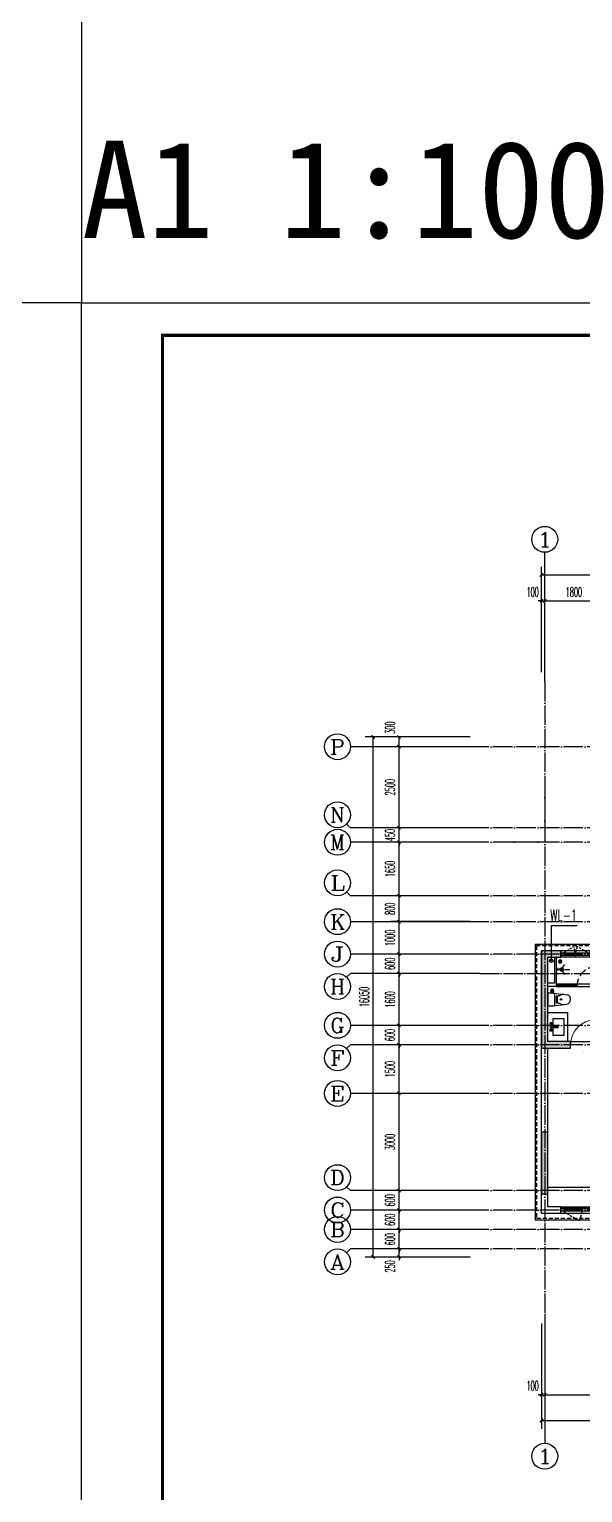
# Model space of a CAD drawing. Extents: x 27938 to 1507990, y 110129 to 923079.
# Drawn here: x 811999 to 829091, y 587923 to 633092 of the extents above; entities that cross this region are included whole.
import ezdxf
from ezdxf.enums import TextEntityAlignment as Align

# ---------------------------------------------------------------- set-up
doc = ezdxf.new("R2010")
doc.units = 0
doc.header["$LTSCALE"] = 1000
doc.header["$MEASUREMENT"] = 0
for name, pattern in [('DASH', [0.35, 0.25, -0.1]), ('DOTE', [2.42, 2, -0.2, 0.02, -0.2]), ('HIDDEN', [0.375, 0.25, -0.125])]:
    doc.linetypes.add(name, pattern=pattern)
for name, color, linetype in [('3-栏杆1', 135, 'Continuous'), ('3.5方案汇报，与郭总、侯月琴确定户型_t8$0$2020.03.04 -1安徽标准化洋房户型(UA）_t8_t8$0$看线', 154, 'Continuous'), ('AXIS', 3, 'Continuous'), ('AXIS_TEXT', 7, 'Continuous'), ('COLUMN', 9, 'Continuous'), ('DIM_污水', 2, 'Continuous'), ('DOTE', 1, 'Continuous'), ('EQUIP_污水', 7, 'Continuous'), ('IP-bath&kitchen-JOHNSON', 4, 'Continuous'), ('LVTRY', 6, 'Continuous'), ('P-bath&kitchen-JOHNSON', 4, 'Continuous'), ('PUB_HATCH', 8, 'Continuous'), ('PUB_TEXT', 4, 'Continuous'), ('text', 7, 'Continuous'), ('VPIPE-中水', 122, 'Continuous'), ('VPIPE-污水', 2, 'W'), ('WALL', 9, 'Continuous'), ('WINDOW', 4, 'Continuous'), ('WINDOW_TEXT', 7, 'Continuous'), ('图框', 140, 'Continuous'), ('机电标识类', 1, 'Continuous'), ('看线', 251, 'Continuous')]:
    doc.layers.add(name, color=color, linetype=linetype)
doc.layers.add('yichutu', color=7, linetype='Continuous', true_color=0xffffff, plot=False)
doc.layers.add('平面-空调室内机', color=176, linetype='Continuous', lineweight=9)
doc.layers.add('空调', color=76, linetype='Continuous', lineweight=13)
doc.styles.add('_TCH_AXIS', font='COMPLEX', dxfattribs={"bigfont": 'GBCBIG'})
doc.styles.add('_TCH_DIM_T3', font='SIMPLEX.shx', dxfattribs={"width": 0.494118, "bigfont": 'GBCBIG.shx'})
doc.styles.add('_TCH_LABEL', font='simhei.ttf')
doc.styles.add('_TCH_WINDOW', font='SIMPLEX.shx', dxfattribs={"width": 0.7, "height": 3.5, "bigfont": 'GBCBIG.shx'})
doc.styles.add('_TWT_SERIAL', font='SIMPLEX', dxfattribs={"width": 0.8, "height": 3.5, "bigfont": 'HZTXT'})
doc.styles.add('COMPLEX', font='COMPLEX')
doc.styles.get("Standard").update_dxf_attribs({"font": 'gbenor.shx', "bigfont": 'gbcbig.shx'})
doc.linetypes.add('W', pattern='A,3,-0.2,["W",Standard,S=0.25,R=0,X=-0.1,Y=-0.115],-0.2', length=3.4)
doc.dimstyles.new('_TCH_ARCH&&100', dxfattribs={"dimtxt": 297.5, "dimasz": 100, "dimexe": 250, "dimexo": 300, "dimgap": 126.25, "dimtad": 1, "dimdec": 0, "dimzin": 0, "dimdsep": 46, "dimtxsty": '_TCH_DIM_T3', "dimblk": 'ARCHTICK', "dimcen": 0.09, "dimclrt": 4, "dimazin": 2, "dimtfac": 1, "dimtdec": 0, "dimtix": 1, "dimtmove": 2, "dimatfit": 3, "dimfxl": 100, "dimtolj": 1, "dimtzin": 0, "dimarcsym": 0})

# ---------------------------------------------------------------- blocks, each defined once
blk = doc.blocks.new('TK')
at = {"layer": '图框'}
blk.add_lwpolyline([(465375, 548714), (549475, 548714), (549475, 489314), (465375, 489314)], close=True, dxfattribs=at)
blk.add_lwpolyline([(465375, 548714), (549475, 548714), (549475, 489314), (465375, 489314)], close=True, dxfattribs=at)
at = {"layer": '图框', "const_width": 100}
blk.add_lwpolyline([(548475, 490314), (548475, 547714), (467875, 547714), (467875, 490314)], close=True, dxfattribs=at)
blk = doc.blocks.new('rrrrrrrrrrrra')
at = {"color": 0}
for p, q in [((-112, 459), (-112, 324)), ((253, 484), (-87, 484)), ((278, 324), (278, 459)), ((-112, 324), (-64, -103)), ((-59, 271), (224, 271)), ((-21, 232), (-34, 154)), ((191, 200), (-26, 200)), ((186, 232), (-21, 232)), ((186, 232), (199, 154)), ((278, 324), (228, -116))]:
    blk.add_line(p, q, dxfattribs=at)
for centre, radius, start, end in [((-87, 459), 25, 90, 180), ((253, 459), 25, 0, 90), ((-59, 324), 53.3, 180, 270), ((149, -3), 224, 158.5202, 180), ((-323, 210), 294, 333.5369, 351.4828), ((488, 210), 294, 188.5172, 206.4631), ((224, 324), 53.3, 270, 0), ((16, -3), 224, 0, 21.4798), ((84, -64), 153, 195.0773, 340.1181)]:
    blk.add_arc(centre, radius, start, end, dxfattribs=at)
blk = doc.blocks.new('A$C1E0F638F')
at = {"color": 0}
for points in [[(500, 435), (500, 85), (0, 85), (0, 435)], [(120, 0), (180, 0), (180, 60), (120, 60)], [(147, 55), (153, 55), (153, 5), (147, 5)], [(270, 30), (230, 30), (230, 195), (270, 195)], [(230, 30), (270, 30), (270, 10), (230, 10)], [(380, 0), (320, 0), (320, 60), (380, 60)], [(353, 55), (347, 55), (347, 5), (353, 5)]]:
    blk.add_lwpolyline(points, close=True, dxfattribs=at)
blk.add_lwpolyline([(270, 60), (280, 60), (280, 0), (220, 0), (220, 60), (230, 60)], dxfattribs=at)
blk.add_circle((250, 236), 26, dxfattribs=at)
blk = doc.blocks.new('$lvtry$00000171')
at = {"color": 0}
for p, q in [((-74, 11), (-11, 74)), ((-70, -27), (27, 70)), ((-53, -53), (53, 53)), ((-27, -70), (70, 27)), ((11, -74), (74, -11))]:
    blk.add_line(p, q, dxfattribs=at)
blk.add_circle((0, 0), 75, dxfattribs=at)
blk.add_point((0, 0), dxfattribs=at)
blk = doc.blocks.new('135')
blk.add_hatch(color=0).paths.add_polyline_path([(5, 2), (4, -1), (-5, 2), (-4, 5)])
at = {"color": 0}
for p, q in [((-6, 19), (-3, 19)), ((-3, 19), (-6, 19)), ((-6, 3), (5, -2)), ((-6, 3), (-5, 3)), ((-5, 11), (-5, 31)), ((5, 11), (-5, 11)), ((5, 10), (-5, 10)), ((-5, 3), (-4, 6)), ((-4, 6), (5, 2)), ((0, 0), (0, 39)), ((6, 19), (3, 19)), ((3, 19), (6, 19)), ((4, -1), (5, 2)), ((5, 11), (5, 32)), ((4, -1), (6, -2))]:
    blk.add_line(p, q, dxfattribs=at)
for centre, radius, start, end in [((6, 16), 13.5, 151.0147, 204.8403), ((13, 4), 20.5, 163.0924, 182.0012), ((-6, 4), 1, 184.2275, 248.4661), ((-5, 22), 0.5, 335.7643, 151.0147), ((4, 18), 9.42, 155.7643, 171.9773), ((9, 15), 14.6, 166.278, 198.0953), ((14, 4), 19.5, 163.7443, 182.5269), ((-5, 3), 0.5, 181.9385, 247.2597), ((5, 22), 0.5, 29.8425, 204.574), ((-6, 17), 11.7, 10.475, 24.574), ((-6, 15), 12.4, 338.6449, 16.0476), ((29, 7), 24, 172.9439, 199.2318), ((-6, 16), 13.4, 334.9111, 29.8425), ((26, 6), 20.6, 169.1454, 199.9526), ((6, -1), 1.17, 247.4597, 19.9526), ((6, -1), 0.5, 247.4597, 19.2318)]:
    blk.add_arc(centre, radius, start, end, dxfattribs=at)
blk.add_open_spline([(-5, 31), (-4, 31), (-2, 33), (1, 29), (3, 31), (5, 32)], degree=3, knots=[0, 0, 0, 0, 3.066329, 6.218313, 11.124135, 11.124135, 11.124135, 11.124135], dxfattribs=at)
blk = doc.blocks.new('SDFAWERAWER')
at = {"layer": 'LVTRY', "color": 0}
for p, q in [((593941, -1242210), (593784, -1242595)), ((593965, -1242220), (593807, -1242604)), ((593941, -1242210), (593965, -1242220)), ((593988, -1242191), (593978, -1242214)), ((594007, -1242226), (593978, -1242214)), ((594017, -1242203), (593988, -1242191)), ((594016, -1242220), (594027, -1242193)), ((594016, -1242220), (594022, -1242223)), ((594026, -1242204), (594018, -1242222)), ((594018, -1242222), (594021, -1242220)), ((594025, -1242211), (594021, -1242220)), ((594023, -1242221), (594022, -1242223)), ((594022, -1242223), (594024, -1242222)), ((594023, -1242211), (594030, -1242194)), ((594024, -1242221), (594024, -1242222)), ((594025, -1242211), (594031, -1242197)), ((594027, -1242193), (594033, -1242195)), ((594028, -1242234), (594078, -1242255)), ((594030, -1242194), (594031, -1242197)), ((594032, -1242197), (594033, -1242195)), ((594033, -1242195), (594034, -1242197)), ((594034, -1242198), (594034, -1242197)), ((594047, -1242201), (594036, -1242229)), ((594036, -1242229), (594039, -1242230)), ((594037, -1242211), (594088, -1242232)), ((594039, -1242230), (594045, -1242214)), ((594039, -1242230), (594042, -1242228)), ((594042, -1242228), (594051, -1242205)), ((594050, -1242202), (594043, -1242218)), ((594047, -1242201), (594050, -1242202)), ((594050, -1242202), (594051, -1242205)), ((594057, -1242246), (594067, -1242223)), ((593784, -1242595), (593807, -1242604)), ((593803, -1242641), (593813, -1242618)), ((593803, -1242641), (593833, -1242653)), ((593813, -1242618), (593842, -1242630)), ((593842, -1242630), (593833, -1242653)), ((593834, -1242656), (593833, -1242653)), ((593845, -1242629), (593834, -1242656)), ((593836, -1242657), (593834, -1242656)), ((593848, -1242630), (593836, -1242657)), ((593845, -1242629), (593842, -1242630)), ((593848, -1242630), (593845, -1242629)), ((593847, -1242662), (593858, -1242634)), ((593847, -1242662), (593850, -1242663)), ((593850, -1242663), (593861, -1242635)), ((593852, -1242662), (593862, -1242637)), ((593858, -1242634), (593861, -1242635)), ((593861, -1242635), (593862, -1242637))]:
    blk.add_line(p, q, dxfattribs=at)
blk.add_lwpolyline([(593823, -1242717), (594046, -1242174), (594037, -1242170), (593814, -1242713)], close=True, dxfattribs=at)
blk.add_arc((594075, -1242240), 15.3, 281.7932, 33.7019, dxfattribs=at)
for centre, major_axis, start_param, end_param in [((593974, -1242224), (3.93, 9.6), 0, 1.570796), ((593817, -1242608), (13.5, 33.1), 1.570796, 3.141593), ((593817, -1242608), (3.93, 9.6), 1.570796, 3.141593)]:
    blk.add_ellipse(centre, major_axis=major_axis, ratio=1, start_param=start_param, end_param=end_param, dxfattribs=at)
at = {"layer": 'P-bath&kitchen-JOHNSON', "color": 0, "linetype": 'DASH'}
blk.add_arc((593810, -1242714), 586, 67.5369, 157.1325, dxfattribs=at)
at = {"layer": 'LVTRY', "color": 8, "xscale": -1, "rotation": 157.7329157530927}
blk.add_blockref('135', (594045, -1242162), dxfattribs=at)
blk = doc.blocks.new('A$C5DCB2F21')
at = {"layer": 'IP-bath&kitchen-JOHNSON', "color": 0}
for p, q in [((-68, -213), (-158, -275)), ((0, -261), (0, -425)), ((68, -213), (158, -275))]:
    blk.add_line(p, q, dxfattribs=at)
for centre, major_axis, ratio, start_param, end_param in [((0, -179), (-51, 0), 0.990052, -1.36297, 4.504563), ((0, -178), (-26.8, 0), 0.994812, -1.167677, 4.309269)]:
    blk.add_ellipse(centre, major_axis=major_axis, ratio=ratio, start_param=start_param, end_param=end_param, dxfattribs=at)
at = {"layer": 'LVTRY', "color": 0}
for p, q in [((74, 0), (-74, 0)), ((-10, -174), (-10, -49)), ((11, -174), (11, -49))]:
    blk.add_line(p, q, dxfattribs=at)
blk.add_lwpolyline([(74, 0), (74, -16), (-74, -16), (-74, 0)], dxfattribs=at)
for points in [[(-26, -31, -0.364142), (-38, -16, -0.020495)], [(-10, -49, 0.214893), (-26, -31, 7.649644)], [(11, -49, -0.21439), (26, -31, -7.649644)], [(26, -31, 0.364142), (38, -16, 0.020495)]]:
    blk.add_lwpolyline(points, format="xyb", dxfattribs=at)
blk.add_arc((0, -174), 10.5, 180, 0, dxfattribs=at)
for centre, major_axis, ratio, start_param, end_param in [((0, -181), (53.6, 0), 0.987577, 1.76809, 7.656688), ((-12, -165), (0, 1.43), 0.85, -1.570796, 4.712389), ((-12, -189), (0, 1.43), 0.85, 4.712389, 10.995574), ((12, -165), (0, 1.43), 0.85, 4.712389, 10.995574), ((12, -189), (0, 1.43), 0.85, 4.712389, 10.995574)]:
    blk.add_ellipse(centre, major_axis=major_axis, ratio=ratio, start_param=start_param, end_param=end_param, dxfattribs=at)
blk = doc.blocks.new('GDGDRGDGRD')
at = {"layer": 'IP-bath&kitchen-JOHNSON', "color": 0}
for p, q in [((490533, 524228), (491883, 524228)), ((490533, 524193), (491183, 524193)), ((490533, 524183), (491183, 524183)), ((490533, 524148), (491883, 524148)), ((491183, 524183), (491183, 524193)), ((491883, 524183), (491783, 524183)), ((491783, 524173), (491783, 524183)), ((491883, 524173), (491783, 524173))]:
    blk.add_line(p, q, dxfattribs=at)
for points in [[(490533, 525048), (490533, 524148), (490283, 524148)], [(490483, 525048), (490483, 524248), (490283, 524248)]]:
    blk.add_lwpolyline(points, dxfattribs=at)
at = {"layer": 'LVTRY', "color": 0}
blk.add_lwpolyline([(490883, 522448), (490283, 522448), (490283, 523348), (490883, 523348)], close=True, dxfattribs=at)
at = {"layer": 'IP-bath&kitchen-JOHNSON', "color": 8}
for name, p, rotation in [('A$C5DCB2F21', (490533, 524673), 90.008488524447), ('SDFAWERAWER', (-528536, 1449334), 22.25976934310711)]:
    blk.add_blockref(name, p, dxfattribs=dict(at, rotation=rotation))
at = {"layer": 'LVTRY', "color": 8, "xscale": -0.6666666667107826, "yscale": 0.6666666667107826}
for p in [(490663, 524918), (490413, 524018)]:
    blk.add_blockref('$lvtry$00000171', p, dxfattribs=at)
at = {"layer": 'LVTRY', "color": 8, "extrusion": (0, 0, -1), "xscale": -1, "zscale": -1, "rotation": 270}
blk.add_blockref('rrrrrrrrrrrra', (-490766, 523666), dxfattribs=at)
at = {"layer": 'LVTRY', "color": 8, "xscale": -1, "rotation": 270}
blk.add_blockref('A$C1E0F638F', (490347, 522649), dxfattribs=at)
blk = doc.blocks.new('GFDGFSDFGD')
at = {"layer": 'PUB_HATCH'}
for points in [[(421117, 373024), (420517, 373024), (420517, 370024), (421417, 370024), (421417, 370224), (420717, 370224), (420717, 372824), (421117, 372824)], [(420517, 367424), (420517, 365524), (420717, 365524), (420717, 367424)]]:
    blk.add_hatch(color=0, dxfattribs=at).paths.add_polyline_path(points)
at = {"layer": 'COLUMN', "color": 0}
for p, q in [((421117, 373024), (420517, 373024)), ((420517, 373024), (420517, 370024)), ((420717, 370224), (420717, 372824)), ((420717, 372824), (421117, 372824)), ((421117, 372824), (421117, 373024)), ((420517, 370024), (421417, 370024)), ((421417, 370224), (420717, 370224)), ((421417, 370024), (421417, 370224)), ((420517, 367424), (420517, 365524)), ((420717, 367424), (420517, 367424)), ((420717, 365524), (420717, 367424)), ((420517, 365524), (420717, 365524))]:
    blk.add_line(p, q, dxfattribs=at)
blk = doc.blocks.new('dongkong')
blk.add_wipeout([(-603756, 210771), (-603756, 210571), (-603836, 210571), (-603836, 210771)])
at = {"layer": '机电标识类', "color": 250, "linetype": 'DASH', "ltscale": 400}
for p, q in [((-603896, 210671), (-603696, 210671)), ((-603796, 210771), (-603796, 210571))]:
    blk.add_line(p, q, dxfattribs=at)
at = {"layer": '空调', "color": 6, "linetype": 'DASH', "const_width": 2}
blk.add_lwpolyline([(-603756, 210771), (-603756, 210571), (-603836, 210571), (-603836, 210771)], close=True, dxfattribs=at)
blk = doc.blocks.new('yct-841-594-84100-59400-100-1000.0')
at = {"layer": 'yichutu', "color": 7, "true_color": 0xffffff}
blk.add_lwpolyline([(0, 0), (0, 59400), (84100, 59400), (84100, 0)], close=True, dxfattribs=at)
at = {"layer": 'yichutu', "color": 7, "true_color": 0xffffff, "style": '_TCH_LABEL'}
blk.add_text('A1 1:100', height=3000, dxfattribs=at).set_placement((0, 61400))
blk = doc.blocks.new('_ArchTick')
at = {"color": 0, "linetype": 'ByBlock', "const_width": 0.4}
blk.add_lwpolyline([(-0.5, -0.5), (0.5, 0.5)], dxfattribs=at)
blk = doc.blocks.new('*D840')
at = {"layer": 'AXIS', "color": 0, "lineweight": -2}
for p, q in [((825617, 595449), (823167, 595449)), ((823417, 595449), (823417, 595549)), ((823417, 595199), (823417, 595449)), ((825617, 595199), (823167, 595199)), ((823417, 595199), (823417, 595099))]:
    blk.add_line(p, q, dxfattribs=at)
at = {"layer": 'Defpoints', "color": 0}
for p in [(823417, 595449), (825917, 595449), (825917, 595199)]:
    blk.add_point(p, dxfattribs=at)
at = {"layer": 'AXIS', "color": 0, "lineweight": -2, "xscale": 100, "yscale": 100, "zscale": 100}
for p, rotation in [((823417, 595449), 270), ((823417, 595199), 90)]:
    blk.add_blockref('_ArchTick', p, dxfattribs=dict(at, rotation=rotation))
at = {"layer": 'AXIS', "color": 4, "insert": (823142, 594910), "char_height": 297.5, "attachment_point": 5, "rotation": 90, "style": '_TCH_DIM_T3'}
blk.add_mtext('\\A1;250', dxfattribs=at)
blk = doc.blocks.new('*D841')
at = {"layer": 'AXIS', "color": 0, "lineweight": -2}
for p, q in [((825617, 596049), (823167, 596049)), ((823417, 596049), (823417, 596149)), ((823417, 595449), (823417, 596049)), ((825617, 595449), (823167, 595449)), ((823417, 595449), (823417, 595349))]:
    blk.add_line(p, q, dxfattribs=at)
at = {"layer": 'Defpoints', "color": 0}
for p in [(823417, 596049), (825917, 596049), (825917, 595449)]:
    blk.add_point(p, dxfattribs=at)
at = {"layer": 'AXIS', "color": 0, "lineweight": -2, "xscale": 100, "yscale": 100, "zscale": 100}
for p, rotation in [((823417, 596049), 270), ((823417, 595449), 90)]:
    blk.add_blockref('_ArchTick', p, dxfattribs=dict(at, rotation=rotation))
at = {"layer": 'AXIS', "color": 4, "insert": (823142, 595749), "char_height": 297.5, "attachment_point": 5, "rotation": 90, "style": '_TCH_DIM_T3'}
blk.add_mtext('\\A1;600', dxfattribs=at)
blk = doc.blocks.new('*D842')
at = {"layer": 'AXIS', "color": 0, "lineweight": -2}
for p, q in [((823417, 596649), (823417, 596749)), ((825617, 596649), (823167, 596649)), ((823417, 596049), (823417, 596649)), ((825617, 596049), (823167, 596049)), ((823417, 596049), (823417, 595949))]:
    blk.add_line(p, q, dxfattribs=at)
at = {"layer": 'Defpoints', "color": 0}
for p in [(823417, 596649), (825917, 596649), (825917, 596049)]:
    blk.add_point(p, dxfattribs=at)
at = {"layer": 'AXIS', "color": 0, "lineweight": -2, "xscale": 100, "yscale": 100, "zscale": 100}
for p, rotation in [((823417, 596649), 270), ((823417, 596049), 90)]:
    blk.add_blockref('_ArchTick', p, dxfattribs=dict(at, rotation=rotation))
at = {"layer": 'AXIS', "color": 4, "insert": (823142, 596349), "char_height": 297.5, "attachment_point": 5, "rotation": 90, "style": '_TCH_DIM_T3'}
blk.add_mtext('\\A1;600', dxfattribs=at)
blk = doc.blocks.new('*D843')
at = {"layer": 'AXIS', "color": 0, "lineweight": -2}
for p, q in [((825617, 597249), (823167, 597249)), ((823417, 597249), (823417, 597349)), ((823417, 596649), (823417, 597249)), ((825617, 596649), (823167, 596649)), ((823417, 596649), (823417, 596549))]:
    blk.add_line(p, q, dxfattribs=at)
at = {"layer": 'Defpoints', "color": 0}
for p in [(823417, 597249), (825917, 597249), (825917, 596649)]:
    blk.add_point(p, dxfattribs=at)
at = {"layer": 'AXIS', "color": 0, "lineweight": -2, "xscale": 100, "yscale": 100, "zscale": 100}
for p, rotation in [((823417, 597249), 270), ((823417, 596649), 90)]:
    blk.add_blockref('_ArchTick', p, dxfattribs=dict(at, rotation=rotation))
at = {"layer": 'AXIS', "color": 4, "insert": (823142, 596949), "char_height": 297.5, "attachment_point": 5, "rotation": 90, "style": '_TCH_DIM_T3'}
blk.add_mtext('\\A1;600', dxfattribs=at)
blk = doc.blocks.new('*D844')
at = {"layer": 'AXIS', "color": 0, "lineweight": -2}
for p, q in [((825617, 600249), (823167, 600249)), ((823417, 597249), (823417, 600249)), ((825617, 597249), (823167, 597249))]:
    blk.add_line(p, q, dxfattribs=at)
at = {"layer": 'Defpoints', "color": 0}
for p in [(823417, 600249), (825917, 600249), (825917, 597249)]:
    blk.add_point(p, dxfattribs=at)
at = {"layer": 'AXIS', "color": 0, "lineweight": -2, "xscale": 100, "yscale": 100, "zscale": 100}
for p, rotation in [((823417, 600249), 90), ((823417, 597249), 270)]:
    blk.add_blockref('_ArchTick', p, dxfattribs=dict(at, rotation=rotation))
at = {"layer": 'AXIS', "color": 4, "insert": (823142, 598749), "char_height": 297.5, "attachment_point": 5, "rotation": 90, "style": '_TCH_DIM_T3'}
blk.add_mtext('\\A1;3000', dxfattribs=at)
blk = doc.blocks.new('*D845')
at = {"layer": 'AXIS', "color": 0, "lineweight": -2}
for p, q in [((825617, 601749), (823167, 601749)), ((823417, 600249), (823417, 601749)), ((825617, 600249), (823167, 600249))]:
    blk.add_line(p, q, dxfattribs=at)
at = {"layer": 'Defpoints', "color": 0}
for p in [(823417, 601749), (825917, 601749), (825917, 600249)]:
    blk.add_point(p, dxfattribs=at)
at = {"layer": 'AXIS', "color": 0, "lineweight": -2, "xscale": 100, "yscale": 100, "zscale": 100}
for p, rotation in [((823417, 601749), 90), ((823417, 600249), 270)]:
    blk.add_blockref('_ArchTick', p, dxfattribs=dict(at, rotation=rotation))
at = {"layer": 'AXIS', "color": 4, "insert": (823142, 600999), "char_height": 297.5, "attachment_point": 5, "rotation": 90, "style": '_TCH_DIM_T3'}
blk.add_mtext('\\A1;1500', dxfattribs=at)
blk = doc.blocks.new('*D846')
at = {"layer": 'AXIS', "color": 0, "lineweight": -2}
for p, q in [((825617, 602349), (823167, 602349)), ((823417, 602349), (823417, 602449)), ((823417, 601749), (823417, 602349)), ((825617, 601749), (823167, 601749)), ((823417, 601749), (823417, 601649))]:
    blk.add_line(p, q, dxfattribs=at)
at = {"layer": 'Defpoints', "color": 0}
for p in [(823417, 602349), (825917, 602349), (825917, 601749)]:
    blk.add_point(p, dxfattribs=at)
at = {"layer": 'AXIS', "color": 0, "lineweight": -2, "xscale": 100, "yscale": 100, "zscale": 100}
for p, rotation in [((823417, 602349), 270), ((823417, 601749), 90)]:
    blk.add_blockref('_ArchTick', p, dxfattribs=dict(at, rotation=rotation))
at = {"layer": 'AXIS', "color": 4, "insert": (823142, 602049), "char_height": 297.5, "attachment_point": 5, "rotation": 90, "style": '_TCH_DIM_T3'}
blk.add_mtext('\\A1;600', dxfattribs=at)
blk = doc.blocks.new('*D847')
at = {"layer": 'AXIS', "color": 0, "lineweight": -2}
for p, q in [((825617, 603949), (823167, 603949)), ((823417, 602349), (823417, 603949)), ((825617, 602349), (823167, 602349))]:
    blk.add_line(p, q, dxfattribs=at)
at = {"layer": 'Defpoints', "color": 0}
for p in [(823417, 603949), (825917, 603949), (825917, 602349)]:
    blk.add_point(p, dxfattribs=at)
at = {"layer": 'AXIS', "color": 0, "lineweight": -2, "xscale": 100, "yscale": 100, "zscale": 100}
for p, rotation in [((823417, 603949), 90), ((823417, 602349), 270)]:
    blk.add_blockref('_ArchTick', p, dxfattribs=dict(at, rotation=rotation))
at = {"layer": 'AXIS', "color": 4, "insert": (823142, 603149), "char_height": 297.5, "attachment_point": 5, "rotation": 90, "style": '_TCH_DIM_T3'}
blk.add_mtext('\\A1;1600', dxfattribs=at)
blk = doc.blocks.new('*D848')
at = {"layer": 'AXIS', "color": 0, "lineweight": -2}
for p, q in [((825617, 604549), (823167, 604549)), ((823417, 604549), (823417, 604649)), ((823417, 603949), (823417, 604549)), ((825617, 603949), (823167, 603949)), ((823417, 603949), (823417, 603849))]:
    blk.add_line(p, q, dxfattribs=at)
at = {"layer": 'Defpoints', "color": 0}
for p in [(823417, 604549), (825917, 604549), (825917, 603949)]:
    blk.add_point(p, dxfattribs=at)
at = {"layer": 'AXIS', "color": 0, "lineweight": -2, "xscale": 100, "yscale": 100, "zscale": 100}
for p, rotation in [((823417, 604549), 270), ((823417, 603949), 90)]:
    blk.add_blockref('_ArchTick', p, dxfattribs=dict(at, rotation=rotation))
at = {"layer": 'AXIS', "color": 4, "insert": (823142, 604249), "char_height": 297.5, "attachment_point": 5, "rotation": 90, "style": '_TCH_DIM_T3'}
blk.add_mtext('\\A1;600', dxfattribs=at)
blk = doc.blocks.new('*D849')
at = {"layer": 'AXIS', "color": 0, "lineweight": -2}
for p, q in [((825617, 605549), (823167, 605549)), ((823417, 604549), (823417, 605549)), ((825617, 604549), (823167, 604549))]:
    blk.add_line(p, q, dxfattribs=at)
at = {"layer": 'Defpoints', "color": 0}
for p in [(823417, 605549), (825917, 605549), (825917, 604549)]:
    blk.add_point(p, dxfattribs=at)
at = {"layer": 'AXIS', "color": 0, "lineweight": -2, "xscale": 100, "yscale": 100, "zscale": 100}
for p, rotation in [((823417, 605549), 90), ((823417, 604549), 270)]:
    blk.add_blockref('_ArchTick', p, dxfattribs=dict(at, rotation=rotation))
at = {"layer": 'AXIS', "color": 4, "insert": (823142, 605049), "char_height": 297.5, "attachment_point": 5, "rotation": 90, "style": '_TCH_DIM_T3'}
blk.add_mtext('\\A1;1000', dxfattribs=at)
blk = doc.blocks.new('*D850')
at = {"layer": 'AXIS', "color": 0, "lineweight": -2}
for p, q in [((825617, 606349), (823167, 606349)), ((823417, 605549), (823417, 606349)), ((825617, 605549), (823167, 605549))]:
    blk.add_line(p, q, dxfattribs=at)
at = {"layer": 'Defpoints', "color": 0}
for p in [(823417, 606349), (825917, 606349), (825917, 605549)]:
    blk.add_point(p, dxfattribs=at)
at = {"layer": 'AXIS', "color": 0, "lineweight": -2, "xscale": 100, "yscale": 100, "zscale": 100}
for p, rotation in [((823417, 606349), 90), ((823417, 605549), 270)]:
    blk.add_blockref('_ArchTick', p, dxfattribs=dict(at, rotation=rotation))
at = {"layer": 'AXIS', "color": 4, "insert": (823142, 605949), "char_height": 297.5, "attachment_point": 5, "rotation": 90, "style": '_TCH_DIM_T3'}
blk.add_mtext('\\A1;800', dxfattribs=at)
blk = doc.blocks.new('*D851')
at = {"layer": 'AXIS', "color": 0, "lineweight": -2}
for p, q in [((825617, 607999), (823167, 607999)), ((823417, 606349), (823417, 607999)), ((825617, 606349), (823167, 606349))]:
    blk.add_line(p, q, dxfattribs=at)
at = {"layer": 'Defpoints', "color": 0}
for p in [(823417, 607999), (825917, 607999), (825917, 606349)]:
    blk.add_point(p, dxfattribs=at)
at = {"layer": 'AXIS', "color": 0, "lineweight": -2, "xscale": 100, "yscale": 100, "zscale": 100}
for p, rotation in [((823417, 607999), 90), ((823417, 606349), 270)]:
    blk.add_blockref('_ArchTick', p, dxfattribs=dict(at, rotation=rotation))
at = {"layer": 'AXIS', "color": 4, "insert": (823142, 607174), "char_height": 297.5, "attachment_point": 5, "rotation": 90, "style": '_TCH_DIM_T3'}
blk.add_mtext('\\A1;1650', dxfattribs=at)
blk = doc.blocks.new('*D852')
at = {"layer": 'AXIS', "color": 0, "lineweight": -2}
for p, q in [((825617, 608449), (823167, 608449)), ((823417, 608449), (823417, 608549)), ((823417, 607999), (823417, 608449)), ((825617, 607999), (823167, 607999)), ((823417, 607999), (823417, 607899))]:
    blk.add_line(p, q, dxfattribs=at)
at = {"layer": 'Defpoints', "color": 0}
for p in [(823417, 608449), (825917, 608449), (825917, 607999)]:
    blk.add_point(p, dxfattribs=at)
at = {"layer": 'AXIS', "color": 0, "lineweight": -2, "xscale": 100, "yscale": 100, "zscale": 100}
for p, rotation in [((823417, 608449), 270), ((823417, 607999), 90)]:
    blk.add_blockref('_ArchTick', p, dxfattribs=dict(at, rotation=rotation))
at = {"layer": 'AXIS', "color": 4, "insert": (823142, 608224), "char_height": 297.5, "attachment_point": 5, "rotation": 90, "style": '_TCH_DIM_T3'}
blk.add_mtext('\\A1;450', dxfattribs=at)
blk = doc.blocks.new('*D853')
at = {"layer": 'AXIS', "color": 0, "lineweight": -2}
for p, q in [((825617, 610949), (823167, 610949)), ((823417, 608449), (823417, 610949)), ((825617, 608449), (823167, 608449))]:
    blk.add_line(p, q, dxfattribs=at)
at = {"layer": 'Defpoints', "color": 0}
for p in [(823417, 610949), (825917, 610949), (825917, 608449)]:
    blk.add_point(p, dxfattribs=at)
at = {"layer": 'AXIS', "color": 0, "lineweight": -2, "xscale": 100, "yscale": 100, "zscale": 100}
for p, rotation in [((823417, 610949), 90), ((823417, 608449), 270)]:
    blk.add_blockref('_ArchTick', p, dxfattribs=dict(at, rotation=rotation))
at = {"layer": 'AXIS', "color": 4, "insert": (823142, 609699), "char_height": 297.5, "attachment_point": 5, "rotation": 90, "style": '_TCH_DIM_T3'}
blk.add_mtext('\\A1;2500', dxfattribs=at)
blk = doc.blocks.new('*D854')
at = {"layer": 'AXIS', "color": 0, "lineweight": -2}
for p, q in [((825617, 611249), (823167, 611249)), ((823417, 610949), (823417, 611249)), ((825617, 610949), (823167, 610949))]:
    blk.add_line(p, q, dxfattribs=at)
at = {"layer": 'Defpoints', "color": 0}
for p in [(823417, 611249), (825917, 611249), (825917, 610949)]:
    blk.add_point(p, dxfattribs=at)
at = {"layer": 'AXIS', "color": 0, "lineweight": -2, "xscale": 100, "yscale": 100, "zscale": 100}
for p, rotation in [((823417, 611249), 90), ((823417, 610949), 270)]:
    blk.add_blockref('_ArchTick', p, dxfattribs=dict(at, rotation=rotation))
at = {"layer": 'AXIS', "color": 4, "insert": (823142, 611538), "char_height": 297.5, "attachment_point": 5, "rotation": 90, "style": '_TCH_DIM_T3'}
blk.add_mtext('\\A1;300', dxfattribs=at)
blk = doc.blocks.new('*D855')
at = {"layer": 'AXIS', "color": 0, "lineweight": -2}
for p, q in [((825617, 611249), (822367, 611249)), ((822617, 595199), (822617, 611249)), ((825617, 595199), (822367, 595199))]:
    blk.add_line(p, q, dxfattribs=at)
at = {"layer": 'Defpoints', "color": 0}
for p in [(822617, 611249), (825917, 611249), (825917, 595199)]:
    blk.add_point(p, dxfattribs=at)
at = {"layer": 'AXIS', "color": 0, "lineweight": -2, "xscale": 100, "yscale": 100, "zscale": 100}
for p, rotation in [((822617, 611249), 90), ((822617, 595199), 270)]:
    blk.add_blockref('_ArchTick', p, dxfattribs=dict(at, rotation=rotation))
at = {"layer": 'AXIS', "color": 4, "insert": (822342, 603224), "char_height": 297.5, "attachment_point": 5, "rotation": 90, "style": '_TCH_DIM_T3'}
blk.add_mtext('\\A1;16050', dxfattribs=at)
blk = doc.blocks.new('*D872')
at = {"layer": 'AXIS', "color": 0, "lineweight": -2}
for p, q in [((827817, 613249), (827817, 615699)), ((827917, 613249), (827917, 615699)), ((827817, 615449), (827717, 615449)), ((827817, 615449), (827917, 615449)), ((827917, 615449), (828017, 615449))]:
    blk.add_line(p, q, dxfattribs=at)
at = {"layer": 'Defpoints', "color": 0}
for p in [(827917, 615449), (827817, 612949), (827917, 612949)]:
    blk.add_point(p, dxfattribs=at)
at = {"layer": 'AXIS', "color": 0, "lineweight": -2, "xscale": 100, "yscale": 100, "zscale": 100}
blk.add_blockref('_ArchTick', (827817, 615449), dxfattribs=at)
at = {"layer": 'AXIS', "color": 0, "lineweight": -2, "xscale": 100, "yscale": 100, "zscale": 100, "rotation": 180}
blk.add_blockref('_ArchTick', (827917, 615449), dxfattribs=at)
at = {"layer": 'AXIS', "color": 4, "insert": (827542, 615724), "char_height": 297.5, "attachment_point": 5, "style": '_TCH_DIM_T3'}
blk.add_mtext('\\A1;100', dxfattribs=at)
blk = doc.blocks.new('*D873')
at = {"layer": 'AXIS', "color": 0, "lineweight": -2}
for p, q in [((827917, 613249), (827917, 615699)), ((829717, 613249), (829717, 615699)), ((827917, 615449), (829717, 615449))]:
    blk.add_line(p, q, dxfattribs=at)
at = {"layer": 'Defpoints', "color": 0}
for p in [(829717, 615449), (827917, 612949), (829717, 612949)]:
    blk.add_point(p, dxfattribs=at)
at = {"layer": 'AXIS', "color": 0, "lineweight": -2, "xscale": 100, "yscale": 100, "zscale": 100, "rotation": 180}
blk.add_blockref('_ArchTick', (827917, 615449), dxfattribs=at)
at = {"layer": 'AXIS', "color": 0, "lineweight": -2, "xscale": 100, "yscale": 100, "zscale": 100}
blk.add_blockref('_ArchTick', (829717, 615449), dxfattribs=at)
at = {"layer": 'AXIS', "color": 4, "insert": (828817, 615724), "char_height": 297.5, "attachment_point": 5, "style": '_TCH_DIM_T3'}
blk.add_mtext('\\A1;1800', dxfattribs=at)
blk = doc.blocks.new('*D884')
at = {"layer": 'AXIS', "color": 0, "lineweight": -2}
for p, q in [((827817, 613249), (827817, 616499)), ((827817, 616249), (878017, 616249)), ((878017, 613249), (878017, 616499))]:
    blk.add_line(p, q, dxfattribs=at)
at = {"layer": 'Defpoints', "color": 0}
for p in [(878017, 616249), (827817, 612949), (878017, 612949)]:
    blk.add_point(p, dxfattribs=at)
at = {"layer": 'AXIS', "color": 0, "lineweight": -2, "xscale": 100, "yscale": 100, "zscale": 100, "rotation": 180}
blk.add_blockref('_ArchTick', (827817, 616249), dxfattribs=at)
at = {"layer": 'AXIS', "color": 0, "lineweight": -2, "xscale": 100, "yscale": 100, "zscale": 100}
blk.add_blockref('_ArchTick', (878017, 616249), dxfattribs=at)
at = {"layer": 'AXIS', "color": 4, "insert": (852917, 616524), "char_height": 297.5, "attachment_point": 5, "style": '_TCH_DIM_T3'}
blk.add_mtext('\\A1;50200', dxfattribs=at)
blk = doc.blocks.new('*D892')
at = {"layer": 'AXIS', "color": 0, "lineweight": -2}
for p, q in [((827817, 593149), (827817, 590699)), ((827917, 593149), (827917, 590699)), ((827817, 590949), (827717, 590949)), ((827817, 590949), (827917, 590949)), ((827917, 590949), (828017, 590949))]:
    blk.add_line(p, q, dxfattribs=at)
at = {"layer": 'Defpoints', "color": 0}
for p in [(827817, 593449), (827917, 593449), (827917, 590949)]:
    blk.add_point(p, dxfattribs=at)
at = {"layer": 'AXIS', "color": 0, "lineweight": -2, "xscale": 100, "yscale": 100, "zscale": 100}
blk.add_blockref('_ArchTick', (827817, 590949), dxfattribs=at)
at = {"layer": 'AXIS', "color": 0, "lineweight": -2, "xscale": 100, "yscale": 100, "zscale": 100, "rotation": 180}
blk.add_blockref('_ArchTick', (827917, 590949), dxfattribs=at)
at = {"layer": 'AXIS', "color": 4, "insert": (827542, 591224), "char_height": 297.5, "attachment_point": 5, "style": '_TCH_DIM_T3'}
blk.add_mtext('\\A1;100', dxfattribs=at)
blk = doc.blocks.new('*D893')
at = {"layer": 'AXIS', "color": 0, "lineweight": -2}
for p, q in [((827917, 593149), (827917, 590699)), ((831417, 593149), (831417, 590699)), ((827917, 590949), (831417, 590949))]:
    blk.add_line(p, q, dxfattribs=at)
at = {"layer": 'Defpoints', "color": 0}
for p in [(827917, 593449), (831417, 593449), (831417, 590949)]:
    blk.add_point(p, dxfattribs=at)
at = {"layer": 'AXIS', "color": 0, "lineweight": -2, "xscale": 100, "yscale": 100, "zscale": 100, "rotation": 180}
blk.add_blockref('_ArchTick', (827917, 590949), dxfattribs=at)
at = {"layer": 'AXIS', "color": 0, "lineweight": -2, "xscale": 100, "yscale": 100, "zscale": 100}
blk.add_blockref('_ArchTick', (831417, 590949), dxfattribs=at)
at = {"layer": 'AXIS', "color": 4, "insert": (829667, 591224), "char_height": 297.5, "attachment_point": 5, "style": '_TCH_DIM_T3'}
blk.add_mtext('\\A1;3500', dxfattribs=at)
blk = doc.blocks.new('*D899')
at = {"layer": 'AXIS', "color": 0, "lineweight": -2}
for p, q in [((827817, 593149), (827817, 589899)), ((878017, 593149), (878017, 589899)), ((827817, 590149), (878017, 590149))]:
    blk.add_line(p, q, dxfattribs=at)
at = {"layer": 'Defpoints', "color": 0}
for p in [(827817, 593449), (878017, 593449), (878017, 590149)]:
    blk.add_point(p, dxfattribs=at)
at = {"layer": 'AXIS', "color": 0, "lineweight": -2, "xscale": 100, "yscale": 100, "zscale": 100, "rotation": 180}
blk.add_blockref('_ArchTick', (827817, 590149), dxfattribs=at)
at = {"layer": 'AXIS', "color": 0, "lineweight": -2, "xscale": 100, "yscale": 100, "zscale": 100}
blk.add_blockref('_ArchTick', (878017, 590149), dxfattribs=at)
at = {"layer": 'AXIS', "color": 4, "insert": (852917, 590424), "char_height": 297.5, "attachment_point": 5, "style": '_TCH_DIM_T3'}
blk.add_mtext('\\A1;50200', dxfattribs=at)
blk = doc.blocks.new('_AXISO')
at = {"color": 0}
blk.add_circle((0, 0), 0.5, dxfattribs=at)
at = {"layer": 'AXIS_TEXT', "color": 0, "style": 'COMPLEX', "width": 1.041667}
blk.add_attdef('A', text='', height=0.56, dxfattribs=at).set_placement((-0.25, -0.28), (0.25, -0.28), align=Align.FIT)
blk = doc.blocks.new('$DorLib2D$00000001')
at = {"color": 0}
for p, q in [((0.45, 0.975), (0.5, 0.975)), ((0.45, 0), (0.45, 0.975)), ((0.5, 0), (0.5, 0.975)), ((0.5, 0), (0.45, 0))]:
    blk.add_line(p, q, dxfattribs=at)
at = {"color": 0, "lineweight": 13}
blk.add_arc((0.475, 0), 0.975, 91.4693, 180, dxfattribs=at)
blk = doc.blocks.new('$WINLIB2D$00000001')
at = {"color": 0}
for points in [[(-0.5, 0.5), (-0.5, -0.5)], [(-0.5, 0.5), (0.5, 0.5)], [(0.5, -0.5), (0.5, 0.5)], [(0.5, 0.167), (-0.5, 0.167)], [(0.5, -0.167), (-0.5, -0.167)], [(-0.5, -0.5), (0.5, -0.5)]]:
    blk.add_lwpolyline(points, dxfattribs=at)
blk = doc.blocks.new('$TwtSys$00000147')
blk.add_circle((0, 0, 0), 25)

msp = doc.modelspace()

# ---------------------------------------------------------------- linework, layer by layer
msp.add_lwpolyline([(827916.6, 609493.7), (827916.6, 607998.8), (826619.1, 607998.8)])
at = {"layer": '3-栏杆1', "color": 8}
for p, q in [((828436.8, 596731), (828416.6, 596748.8)), ((828416.6, 596748.8), (828436.8, 596731)), ((828416.6, 596681.9), (828436.8, 596701.7)), ((830196.3, 596731), (828436.8, 596731)), ((828436.8, 596731), (828436.8, 596701.7)), ((828436.8, 596701.7), (830196.3, 596701.7))]:
    msp.add_line(p, q, dxfattribs=at)
at = {"layer": '3.5方案汇报，与郭总、侯月琴确定户型_t8$0$2020.03.04 -1安徽标准化洋房户型(UA）_t8_t8$0$看线', "color": 8, "ltscale": 10}
msp.add_line((830516.6, 597348.8), (828016.6, 597348.8), dxfattribs=at)
at = {"layer": 'AXIS', "color": 8}
for p, q in [((827916.6, 612948.8), (827916.6, 616948.8)), ((825916.6, 610948.8), (821916.6, 610948.8)), ((821799.4, 608566), (821916.6, 608448.8)), ((825916.6, 608448.8), (821916.6, 608448.8)), ((825916.6, 607998.8), (821916.6, 607998.8)), ((821799.4, 606466), (821916.6, 606348.8)), ((825916.6, 606348.8), (821916.6, 606348.8)), ((825916.6, 605548.8), (821916.6, 605548.8)), ((825916.6, 604548.8), (821916.6, 604548.8)), ((821799.4, 603831.9), (821916.6, 603949.1)), ((825916.6, 603949.1), (821916.6, 603949.1)), ((825916.6, 602348.8), (821916.6, 602348.8)), ((821799.4, 601631.7), (821916.6, 601748.8)), ((825916.6, 601748.8), (821916.6, 601748.8)), ((825916.6, 600248.8), (821916.6, 600248.8)), ((821799.4, 597366), (821916.6, 597248.8)), ((825916.6, 597248.8), (821916.6, 597248.8)), ((825916.6, 596648.8), (821916.6, 596648.8)), ((825916.6, 596048.8), (821916.6, 596048.8)), ((821799.4, 595331.7), (821916.6, 595448.8)), ((825916.6, 595448.8), (821916.6, 595448.8)), ((827916.6, 593448.8), (827916.6, 589448.8))]:
    msp.add_line(p, q, dxfattribs=at)
at = {"layer": 'DIM_污水'}
for p, q in [((828121.7, 604343.8), (828121.7, 605431.4)), ((828121.7, 605431.4), (828919.1, 605431.4))]:
    msp.add_line(p, q, dxfattribs=at)
at = {"layer": 'DOTE', "color": 169, "linetype": 'DOTE', "ltscale": 0.3}
for p, q in [((827916.6, 612948.8), (827916.6, 593448.8)), ((879916.6, 610948.8), (825916.6, 610948.8)), ((879916.6, 608448.8), (825916.6, 608448.8)), ((879916.6, 607998.8), (825916.6, 607998.8)), ((879916.6, 606348.8), (825916.6, 606348.8)), ((879916.6, 605548.8), (825916.6, 605548.8)), ((825916.6, 603949.1), (879916.6, 603949.1)), ((879916.6, 602348.8), (825916.6, 602348.8)), ((879916.6, 601748.8), (825916.6, 601748.8)), ((879916.6, 600248.8), (825916.6, 600248.8)), ((879916.6, 597248.8), (825916.6, 597248.8)), ((879916.6, 596648.8), (825916.6, 596648.8)), ((879916.6, 596048.8), (825916.6, 596048.8)), ((879916.6, 595448.8), (825916.6, 595448.8))]:
    msp.add_line(p, q, dxfattribs=at)
at = {"layer": 'text', "color": 2}
msp.add_lwpolyline([(813614.1, 624648.6), (782614.1, 624648.6), (782614.1, 642457), (813614.1, 642457)], close=True, dxfattribs=at)
at = {"layer": 'VPIPE-中水', "color": 8, "linetype": 'Continuous'}
msp.add_circle((828121.7, 604343.8), 55, dxfattribs=at)
at = {"layer": 'VPIPE-污水'}
msp.add_circle((828121.7, 604343.8), 55, dxfattribs=at)
at = {"layer": 'WALL', "color": 8}
for p, q in [((828416.7, 604648.8), (827816.6, 604648.8)), ((827816.6, 601748.8), (827816.6, 604648.8)), ((828016.6, 604448.8), (828416.7, 604448.8)), ((828016.6, 601848.8), (828016.6, 604448.8)), ((828416.7, 604448.8), (828416.7, 604648.8)), ((827816.6, 596548.8), (827816.6, 601748.8)), ((828716.6, 601848.8), (828016.6, 601848.8)), ((828016.6, 601648.8), (828716.6, 601648.8)), ((828016.6, 596748.8), (828016.6, 601648.8)), ((828716.6, 601648.8), (828716.6, 601848.8)), ((828416.6, 596748.8), (828016.6, 596748.8)), ((828416.6, 596548.8), (828416.6, 596748.8)), ((827816.6, 596548.8), (828416.6, 596548.8))]:
    msp.add_line(p, q, dxfattribs=at)
at = {"layer": 'WINDOW', "color": 8}
msp.add_line((828716.6, 601848.8), (829516.6, 601848.8), dxfattribs=at)
at = {"layer": 'WINDOW', "color": 8, "linetype": 'DASH', "ltscale": 0.3}
msp.add_lwpolyline([(828416.6, 596648.8), (828979.7, 596324.2, 0.1314846), (829066.6, 596648.8)], format="xyb", dxfattribs=at)

# ---------------------------------------------------------------- block references
msp.add_blockref('TK', (348239.1, 75935))
at = {"color": 8}
for name, p in [('GFDGFSDFGD', (407300, 231625.1)), ('GDGDRGDGRD', (337734.1, 79400.3))]:
    msp.add_blockref(name, p, dxfattribs=at)
at = {"layer": 'AXIS', "color": 8}
ref = msp.add_blockref('_AXISO', (827916.6, 617348.8), dxfattribs=dict(at, xscale=800, yscale=800, zscale=800))
ref.add_attrib('A', '1', dxfattribs={"layer": 'AXIS_TEXT', "color": 8, "ltscale": 0.5, "height": 452.5, "style": '_TCH_AXIS', "width": 2.333333}).set_placement((827690.3, 617122.5), (828142.9, 617122.5), align=Align.FIT)
ref = msp.add_blockref('_AXISO', (821516.6, 610948.8), dxfattribs=dict(at, xscale=800, yscale=800, zscale=800))
ref.add_attrib('A', 'P', dxfattribs={"layer": 'AXIS_TEXT', "color": 8, "ltscale": 0.5, "height": 452.5, "style": '_TCH_AXIS', "width": 1.235294}).set_placement((821290.3, 610722.5), (821742.9, 610722.5), align=Align.FIT)
ref = msp.add_blockref('_AXISO', (821516.6, 608848.8), dxfattribs=dict(at, xscale=800, yscale=800, zscale=800))
ref.add_attrib('A', 'N', dxfattribs={"layer": 'AXIS_TEXT', "color": 8, "ltscale": 0.5, "height": 452.5, "style": '_TCH_AXIS', "width": 1.105263}).set_placement((821290.3, 608622.5), (821742.9, 608622.5), align=Align.FIT)
ref = msp.add_blockref('_AXISO', (821516.6, 607998.8), dxfattribs=dict(at, xscale=800, yscale=800, zscale=800))
ref.add_attrib('A', 'M', dxfattribs={"layer": 'AXIS_TEXT', "color": 8, "ltscale": 0.5, "height": 452.5, "style": '_TCH_AXIS'}).set_placement((821290.3, 607772.5), (821742.9, 607772.5), align=Align.FIT)
ref = msp.add_blockref('_AXISO', (821516.6, 606748.8), dxfattribs=dict(at, xscale=800, yscale=800, zscale=800))
ref.add_attrib('A', 'L', dxfattribs={"layer": 'AXIS_TEXT', "color": 8, "ltscale": 0.5, "height": 452.5, "style": '_TCH_AXIS', "width": 1.4}).set_placement((821290.3, 606522.5), (821742.9, 606522.5), align=Align.FIT)
ref = msp.add_blockref('_AXISO', (821516.6, 605548.8), dxfattribs=dict(at, xscale=800, yscale=800, zscale=800))
ref.add_attrib('A', 'K', dxfattribs={"layer": 'AXIS_TEXT', "color": 8, "ltscale": 0.5, "height": 452.5, "style": '_TCH_AXIS', "width": 1.105263}).set_placement((821290.3, 605322.5), (821742.9, 605322.5), align=Align.FIT)
ref = msp.add_blockref('_AXISO', (821516.6, 604548.8), dxfattribs=dict(at, xscale=800, yscale=800, zscale=800))
ref.add_attrib('A', 'J', dxfattribs={"layer": 'AXIS_TEXT', "color": 8, "ltscale": 0.5, "height": 452.5, "style": '_TCH_AXIS', "width": 1.909091}).set_placement((821290.3, 604322.5), (821742.9, 604322.5), align=Align.FIT)
ref = msp.add_blockref('_AXISO', (821516.6, 603549.1), dxfattribs=dict(at, xscale=800, yscale=800, zscale=800))
ref.add_attrib('A', 'H', dxfattribs={"layer": 'AXIS_TEXT', "color": 8, "ltscale": 0.5, "height": 452.5, "style": '_TCH_AXIS', "width": 1.05}).set_placement((821290.3, 603322.8), (821742.9, 603322.8), align=Align.FIT)
ref = msp.add_blockref('_AXISO', (821516.6, 602348.8), dxfattribs=dict(at, xscale=800, yscale=800, zscale=800))
ref.add_attrib('A', 'G', dxfattribs={"layer": 'AXIS_TEXT', "color": 8, "ltscale": 0.5, "height": 452.5, "style": '_TCH_AXIS', "width": 1.166667}).set_placement((821290.3, 602122.5), (821742.9, 602122.5), align=Align.FIT)
ref = msp.add_blockref('_AXISO', (821516.6, 601348.8), dxfattribs=dict(at, xscale=800, yscale=800, zscale=800))
ref.add_attrib('A', 'F', dxfattribs={"layer": 'AXIS_TEXT', "color": 8, "ltscale": 0.5, "height": 452.5, "style": '_TCH_AXIS', "width": 1.3125}).set_placement((821290.3, 601122.5), (821742.9, 601122.5), align=Align.FIT)
ref = msp.add_blockref('_AXISO', (821516.6, 600248.8), dxfattribs=dict(at, xscale=800, yscale=800, zscale=800))
ref.add_attrib('A', 'E', dxfattribs={"layer": 'AXIS_TEXT', "color": 8, "ltscale": 0.5, "height": 452.5, "style": '_TCH_AXIS', "width": 1.3125}).set_placement((821290.3, 600022.5), (821742.9, 600022.5), align=Align.FIT)
ref = msp.add_blockref('_AXISO', (821516.6, 597648.8), dxfattribs=dict(at, xscale=800, yscale=800, zscale=800))
ref.add_attrib('A', 'D', dxfattribs={"layer": 'AXIS_TEXT', "color": 8, "ltscale": 0.5, "height": 452.5, "style": '_TCH_AXIS', "width": 1.235294}).set_placement((821290.3, 597422.5), (821742.9, 597422.5), align=Align.FIT)
ref = msp.add_blockref('_AXISO', (821516.6, 596648.8), dxfattribs=dict(at, xscale=800, yscale=800, zscale=800))
ref.add_attrib('A', 'C', dxfattribs={"layer": 'AXIS_TEXT', "color": 8, "ltscale": 0.5, "height": 452.5, "style": '_TCH_AXIS', "width": 1.4}).set_placement((821290.3, 596422.5), (821742.9, 596422.5), align=Align.FIT)
ref = msp.add_blockref('_AXISO', (821516.6, 596048.8), dxfattribs=dict(at, xscale=800, yscale=800, zscale=800))
ref.add_attrib('A', 'B', dxfattribs={"layer": 'AXIS_TEXT', "color": 8, "ltscale": 0.5, "height": 452.5, "style": '_TCH_AXIS', "width": 1.235294}).set_placement((821290.3, 595822.5), (821742.9, 595822.5), align=Align.FIT)
ref = msp.add_blockref('_AXISO', (821516.6, 595048.8), dxfattribs=dict(at, xscale=800, yscale=800, zscale=800))
ref.add_attrib('A', 'A', dxfattribs={"layer": 'AXIS_TEXT', "color": 8, "ltscale": 0.5, "height": 452.5, "style": '_TCH_AXIS', "width": 1.166667}).set_placement((821290.3, 594822.5), (821742.9, 594822.5), align=Align.FIT)
ref = msp.add_blockref('_AXISO', (827916.6, 589048.8), dxfattribs=dict(at, xscale=800, yscale=800, zscale=800))
ref.add_attrib('A', '1', dxfattribs={"layer": 'AXIS_TEXT', "color": 8, "ltscale": 0.5, "height": 452.5, "style": '_TCH_AXIS', "width": 2.333333}).set_placement((827690.3, 588822.5), (828142.9, 588822.5), align=Align.FIT)
at = {"layer": 'EQUIP_污水'}
for p in [(828416.6, 603148.8), (828216.7, 602298.8)]:
    msp.add_blockref('$TwtSys$00000147', p, dxfattribs=at)
at = {"layer": 'WINDOW', "color": 8}
ref = msp.add_blockref('$DorLib2D$00000001', (829116.6, 601748.8), dxfattribs=dict(at, xscale=800, yscale=800, zscale=800, rotation=6.01791841182132e-09))
ref.add_attrib('A', 'M0822', (829109.7, 601508.3), dxfattribs={"layer": 'WINDOW_TEXT', "color": 8, "ltscale": 0.5, "height": 5.95, "rotation": 0, "style": '_TCH_WINDOW', "width": 0.494118})
ref = msp.add_blockref('$WINLIB2D$00000001', (829316.6, 596648.8), dxfattribs=dict(at, xscale=1800, yscale=-200, zscale=1800, rotation=4.935878894074151e-09))
ref.add_attrib('A', 'TC1817', (829309.2, 596938.3), dxfattribs={"layer": 'WINDOW_TEXT', "color": 8, "ltscale": 0.5, "height": 5.95, "rotation": 0, "style": '_TCH_WINDOW', "width": 0.494118})

# ---------------------------------------------------------------- texts
at = {"layer": 'DIM_污水', "color": 7, "style": '_TWT_SERIAL', "width": 0.64}
msp.add_text('WL-1', height=350, dxfattribs=at).set_placement((828081.1, 605571.4))
at = {"layer": 'PUB_TEXT', "color": 8}
msp.add_text('WL', height=56, dxfattribs=at).set_placement((828086.7, 604315.8))

# ---------------------------------------------------------------- dimensions: what is measured, and where the dimension line sits
at = {"layer": 'AXIS', "color": 8}
for p1, p2, distance, picture, middle in [((827816.6, 612948.8), (878016.6, 612948.8), 3300, '*D884', (852916.6, 616523.8)), ((827916.6, 612948.8), (829716.6, 612948.8), 2500, '*D873', (828816.6, 615723.8)), ((825916.6, 595198.8), (825916.6, 611248.8), 3300, '*D855', (822341.6, 603223.8)), ((825916.6, 608448.8), (825916.6, 610948.8), 2500, '*D853', (823141.6, 609698.8)), ((825916.6, 607998.8), (825916.6, 608448.8), 2500, '*D852', (823141.6, 608223.8)), ((825916.6, 606348.8), (825916.6, 607998.8), 2500, '*D851', (823141.6, 607173.8)), ((825916.6, 605548.8), (825916.6, 606348.8), 2500, '*D850', (823141.6, 605948.8)), ((825916.6, 604548.8), (825916.6, 605548.8), 2500, '*D849', (823141.6, 605048.8)), ((825916.6, 603949.1), (825916.6, 604548.8), 2500, '*D848', (823141.6, 604248.9)), ((825916.6, 602348.8), (825916.6, 603949.1), 2500, '*D847', (823141.6, 603148.9)), ((825916.6, 601748.8), (825916.6, 602348.8), 2500, '*D846', (823141.6, 602048.8)), ((825916.6, 600248.8), (825916.6, 601748.8), 2500, '*D845', (823141.6, 600998.8)), ((825916.6, 597248.8), (825916.6, 600248.8), 2500, '*D844', (823141.6, 598748.8)), ((825916.6, 596648.8), (825916.6, 597248.8), 2500, '*D843', (823141.6, 596948.8)), ((825916.6, 596048.8), (825916.6, 596648.8), 2500, '*D842', (823141.6, 596348.8)), ((825916.6, 595448.8), (825916.6, 596048.8), 2500, '*D841', (823141.6, 595748.8)), ((827816.6, 593448.8), (878016.6, 593448.8), -3300, '*D899', (852916.6, 590423.8)), ((827916.6, 593448.8), (831416.6, 593448.8), -2500, '*D893', (829666.6, 591223.8))]:
    dim = msp.add_aligned_dim(p1=p1, p2=p2, distance=distance, dimstyle='_TCH_ARCH&&100', dxfattribs=at)
    dim.commit()
    dim.dimension.update_dxf_attribs({"geometry": picture, "text_midpoint": middle})
for base, p1, p2, angle, picture, middle in [((827916.6, 615448.8), (827816.6, 612948.8), (827916.6, 612948.8), 0, '*D872', (827541.6, 615723.8)), ((823416.6, 611248.8), (825916.6, 610948.8), (825916.6, 611248.8), 90, '*D854', (823141.6, 611537.8)), ((823416.6, 595448.8), (825916.6, 595198.8), (825916.6, 595448.8), 90, '*D840', (823141.6, 594909.8)), ((827916.6, 590948.8), (827816.6, 593448.8), (827916.6, 593448.8), 0, '*D892', (827541.6, 591223.8))]:
    dim = msp.add_linear_dim(base=base, p1=p1, p2=p2, angle=angle, dimstyle='_TCH_ARCH&&100', dxfattribs=at)
    dim.commit()
    dim.dimension.update_dxf_attribs({"geometry": picture, "text_midpoint": middle, "dimtype": 129})

# ---------------------------------------------------------------- next in the draw order: block references
at = {"layer": '平面-空调室内机', "color": 8, "ltscale": 0.3, "xscale": -1, "rotation": 180}
msp.add_blockref('dongkong', (1432662.6, 815219.8), dxfattribs=at)

# ---------------------------------------------------------------- next in the draw order: linework, layer by layer
at = {"layer": 'DOTE', "color": 169, "linetype": 'DOTE', "ltscale": 0.3}
msp.add_line((879916.6, 604548.8), (825916.6, 604548.8), dxfattribs=at)
at = {"layer": 'WINDOW', "color": 8, "linetype": 'DASH', "ltscale": 0.3}
for points in [[(828416.7, 604548.8), (828806.4, 604773.7, -0.1316053), (828866.7, 604548.8)], [(829316.7, 604548.8), (828926.9, 604773.7, 0.1316053), (828866.7, 604548.8)]]:
    msp.add_lwpolyline(points, format="xyb", dxfattribs=at)
at = {"layer": '看线', "color": 8}
msp.add_lwpolyline([(837916.6, 608048.8), (837916.6, 606648.8), (835816.6, 606648.8), (835816.6, 605848.8), (829416.6, 605848.8), (829416.6, 604848.8), (827616.6, 604848.8), (827616.6, 596348.8), (830466.6, 596348.8)], dxfattribs=at)
at = {"layer": '看线', "color": 8, "linetype": 'HIDDEN', "ltscale": 0.5}
msp.add_lwpolyline([(837966.6, 608048.8), (837966.6, 606598.8), (835866.6, 606598.8), (835866.6, 605798.8), (829466.6, 605798.8), (829466.6, 604798.8), (827666.6, 604798.8), (827666.6, 596398.8), (830616.6, 596398.8)], dxfattribs=at)

# ---------------------------------------------------------------- next in the draw order: block references
at = {"layer": 'WINDOW', "color": 8}
ref = msp.add_blockref('$WINLIB2D$00000001', (828866.7, 604548.8), dxfattribs=dict(at, xscale=-900, yscale=-200, zscale=-900, rotation=359.9999999964871))
ref.add_attrib('A', 'C0914', (828891.3, 604784.2), dxfattribs={"layer": 'WINDOW_TEXT', "color": 8, "ltscale": 0.5, "height": 4.25, "style": '_TCH_WINDOW', "width": 0.494118})
at = {"layer": 'yichutu'}
msp.add_blockref('yct-841-594-84100-59400-100-1000.0', (813614.1, 565248.6), dxfattribs=at)

doc.saveas('drawing.dxf')
